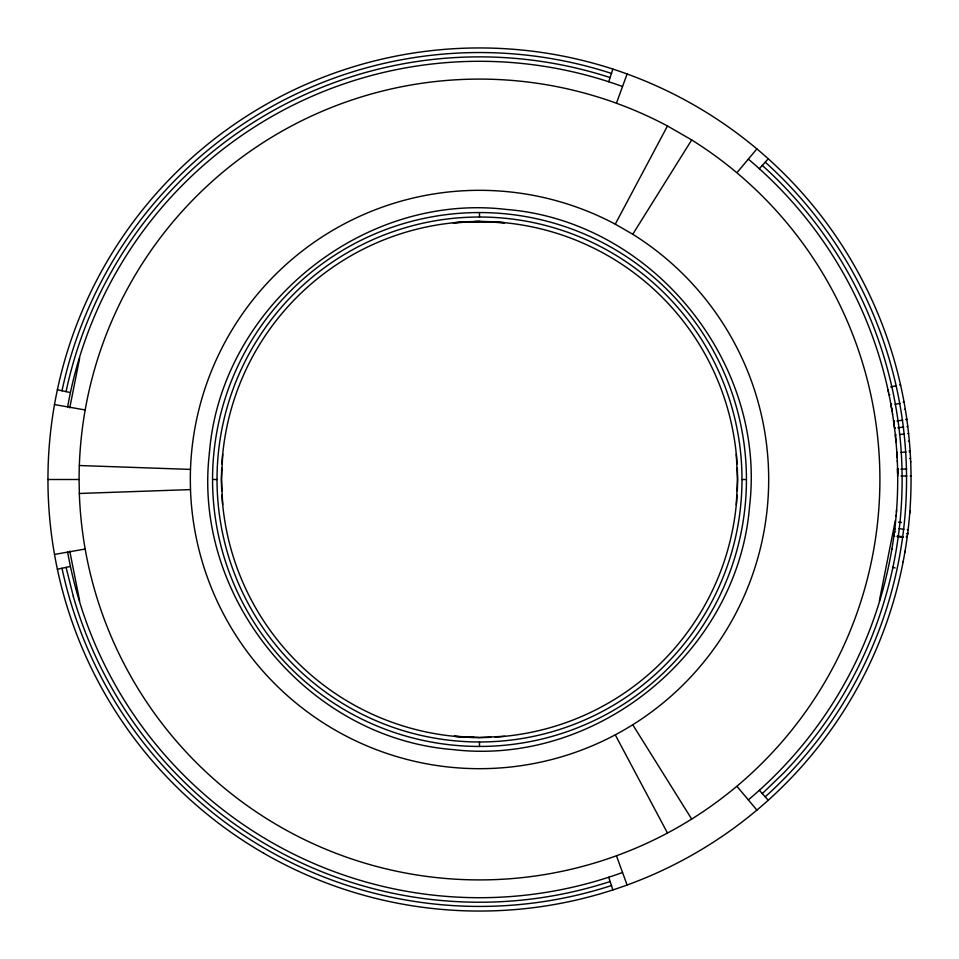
<?xml version="1.0" encoding="UTF-8"?>
<svg xmlns="http://www.w3.org/2000/svg" width="959" height="959" viewBox="0 0 959 959"><rect width="100%" height="100%" fill="white"/><g stroke="black" fill="none" stroke-linecap="round" stroke-linejoin="round"><path stroke-width="1.44" d="M222.704 454.206L221.457 479.5L222.704 504.794M736.296 504.794L737.543 479.5L736.296 454.206M896.593 509.888L896.497 511.207M909.911 510.811L909.851 511.543M909.791 512.478L909.839 511.722M896.473 511.591L896.413 512.25M909.719 513.413L909.779 512.633M896.197 514.995L896.09 516.17M894.855 528.205L894.22 533.312M907.61 533.851L906.806 533.576M907.586 534.103L907.753 532.724M907.562 534.283L907.646 533.552M894.244 533.192L894.387 532.005L895.226 532.101M894.136 534.031L893.932 535.554M907.334 536.057L906.447 536.369M893.872 535.937L894.675 536.273M891.906 548.884L891.798 549.555M904.876 552.228L905.056 551.149M903.21 561.363L903.078 562.046M69.755 407.863L79.633 358.198M879.367 600.802L895.346 520.461M608.725 81.767L612.861 69.072M616.577 102.865L627.102 73.975M691.679 139.942L632.748 234.26A289.186 289.186 0 0 1 624.093 729.943A289.186 289.186 0 0 1 190.493 489.593L190.314 479.5A289.186 289.186 0 0 1 615.258 224.166L667.476 125.965L691.679 139.942A400.406 400.406 0 0 1 679.703 826.262A400.406 400.406 0 0 1 79.333 493.477L79.094 479.5A400.406 400.406 0 0 1 667.476 125.965M737.135 172.464L756.891 148.909M759.336 168.712L768.267 158.798M762.309 793.596L783.707 772.918A422.679 422.679 0 0 0 762.297 165.428M890.743 386.921L896.437 385.638M899.698 384.907L900.621 385.182M57.384 569.226L70.439 566.445M889.053 394.892L889.868 394.724M891.678 404.003L890.863 404.159L892.134 411.447M903.162 401.893L903.989 401.749M895.119 404.266L900.045 403.379M54.507 554.434L84.788 549.099M904.469 409.409L905.296 409.277M894.399 420.737L893.572 420.857L893.908 423.303M905.955 419.107L906.782 418.987M895.37 428.098L894.543 428.193L893.656 421.433L894.471 421.313M896.953 420.965L902.743 420.162M906.039 419.694L906.854 419.455M897.852 427.786L903.654 427.079M906.962 426.659L907.729 426.084M896.15 434.895L895.322 434.978L896.054 442.363M899.47 434.535L904.445 434.007M907.765 433.648L908.593 433.564M908.509 441.248L909.348 441.164M909.264 450.934L910.103 450.874M901.004 452.36L905.991 452.037M909.324 451.821L910.139 451.545M453.223 222.8L479.5 221.457L504.794 222.704L474.237 221.517M454.206 222.704L479.5 221.457M909.707 458.546L910.535 458.51M504.794 736.296L479.5 737.543L454.206 736.296L474.237 737.483M79.333 493.477L190.493 489.593M898.415 469.227L897.564 468.663L897.66 473.602M900.909 469.167L906.746 469.023M901.028 476.048L906.866 476M910.199 475.964L911.038 475.964M47.962 479.5L78.71 479.5M212.562 479.5L217.01 479.5M741.99 479.5A262.49 262.49 0 0 1 348.261 706.819A262.49 262.49 0 0 1 348.261 252.181A262.49 262.49 0 0 1 741.99 479.5L746.438 479.5A266.938 266.938 0 0 0 346.031 248.321A266.938 266.938 0 0 0 346.031 710.679A266.938 266.938 0 0 0 746.438 479.5M79.333 465.523L190.493 469.407M898.499 522.187L901.448 522.499M899.003 528.697L903.965 529.272M907.286 529.668L908.113 529.764M897.24 536.009L903.018 536.788M906.327 537.232L907.154 537.34M897.156 536.608L902.934 537.4M54.507 404.566L84.788 409.901M57.384 389.774L70.439 392.555M892.469 567.356L895.071 567.908M615.258 224.166L632.748 234.26M759.336 790.288L768.267 800.202M737.135 786.536L756.891 810.091M632.748 724.74L691.679 819.07M615.258 734.834L667.476 833.035M616.577 856.135L627.102 885.025M608.725 877.233L612.861 889.928M73.292 596.246L66.087 567.38M887.998 389.941L888.549 392.471M69.755 551.137L79.633 600.802M891.69 408.882L891.882 409.972M891.978 410.56L892.086 411.159M892.493 413.737L892.589 414.324M896.785 451.761L897.085 456.688M897.073 456.544L897.133 457.671M897.288 460.811L897.312 461.471M910.666 461.327L910.702 462.19M897.564 468.831L897.684 476.072M479.5 212.562L479.5 217.01M479.5 741.99L479.5 746.438M765.234 162.167A426.935 426.935 0 0 1 765.21 796.821M611.602 885.505A426.935 426.935 0 0 1 62.011 568.315M61.987 390.804A426.935 426.935 0 0 1 611.602 73.459M610.128 881.537A422.679 422.679 0 0 1 73.268 596.342M66.051 391.632A422.679 422.679 0 0 1 610.176 77.583M737.063 495.084A258.043 258.043 0 0 1 495.084 737.075M490.84 737.291A258.043 258.043 0 0 1 468.16 737.291M463.916 737.075A258.043 258.043 0 0 1 221.925 495.084M221.709 490.84A258.043 258.043 0 0 1 221.709 468.16M221.925 463.916A258.043 258.043 0 0 1 463.916 221.937M468.16 221.709A258.043 258.043 0 0 1 490.84 221.709M495.084 221.937A258.043 258.043 0 0 1 737.063 463.916M737.291 468.16A258.043 258.043 0 0 1 737.291 490.84M748.32 159.134A418.208 418.208 0 0 1 748.32 799.866M622.535 872.486A418.208 418.208 0 0 1 67.645 552.12M67.645 406.88A418.208 418.208 0 0 1 622.535 86.514M209.422 452.9C192.256 597.541 307.695 738.19 452.9 749.578C597.541 766.744 738.19 651.305 749.578 506.1C766.744 361.459 651.305 220.81 506.1 209.422C361.459 192.256 220.81 307.695 209.422 452.9M263.725 853.234A431.55 431.55 0 0 0 911.05 479.5A431.55 431.55 0 0 0 263.725 105.766A431.55 431.55 0 0 0 263.725 853.234"/></g></svg>
